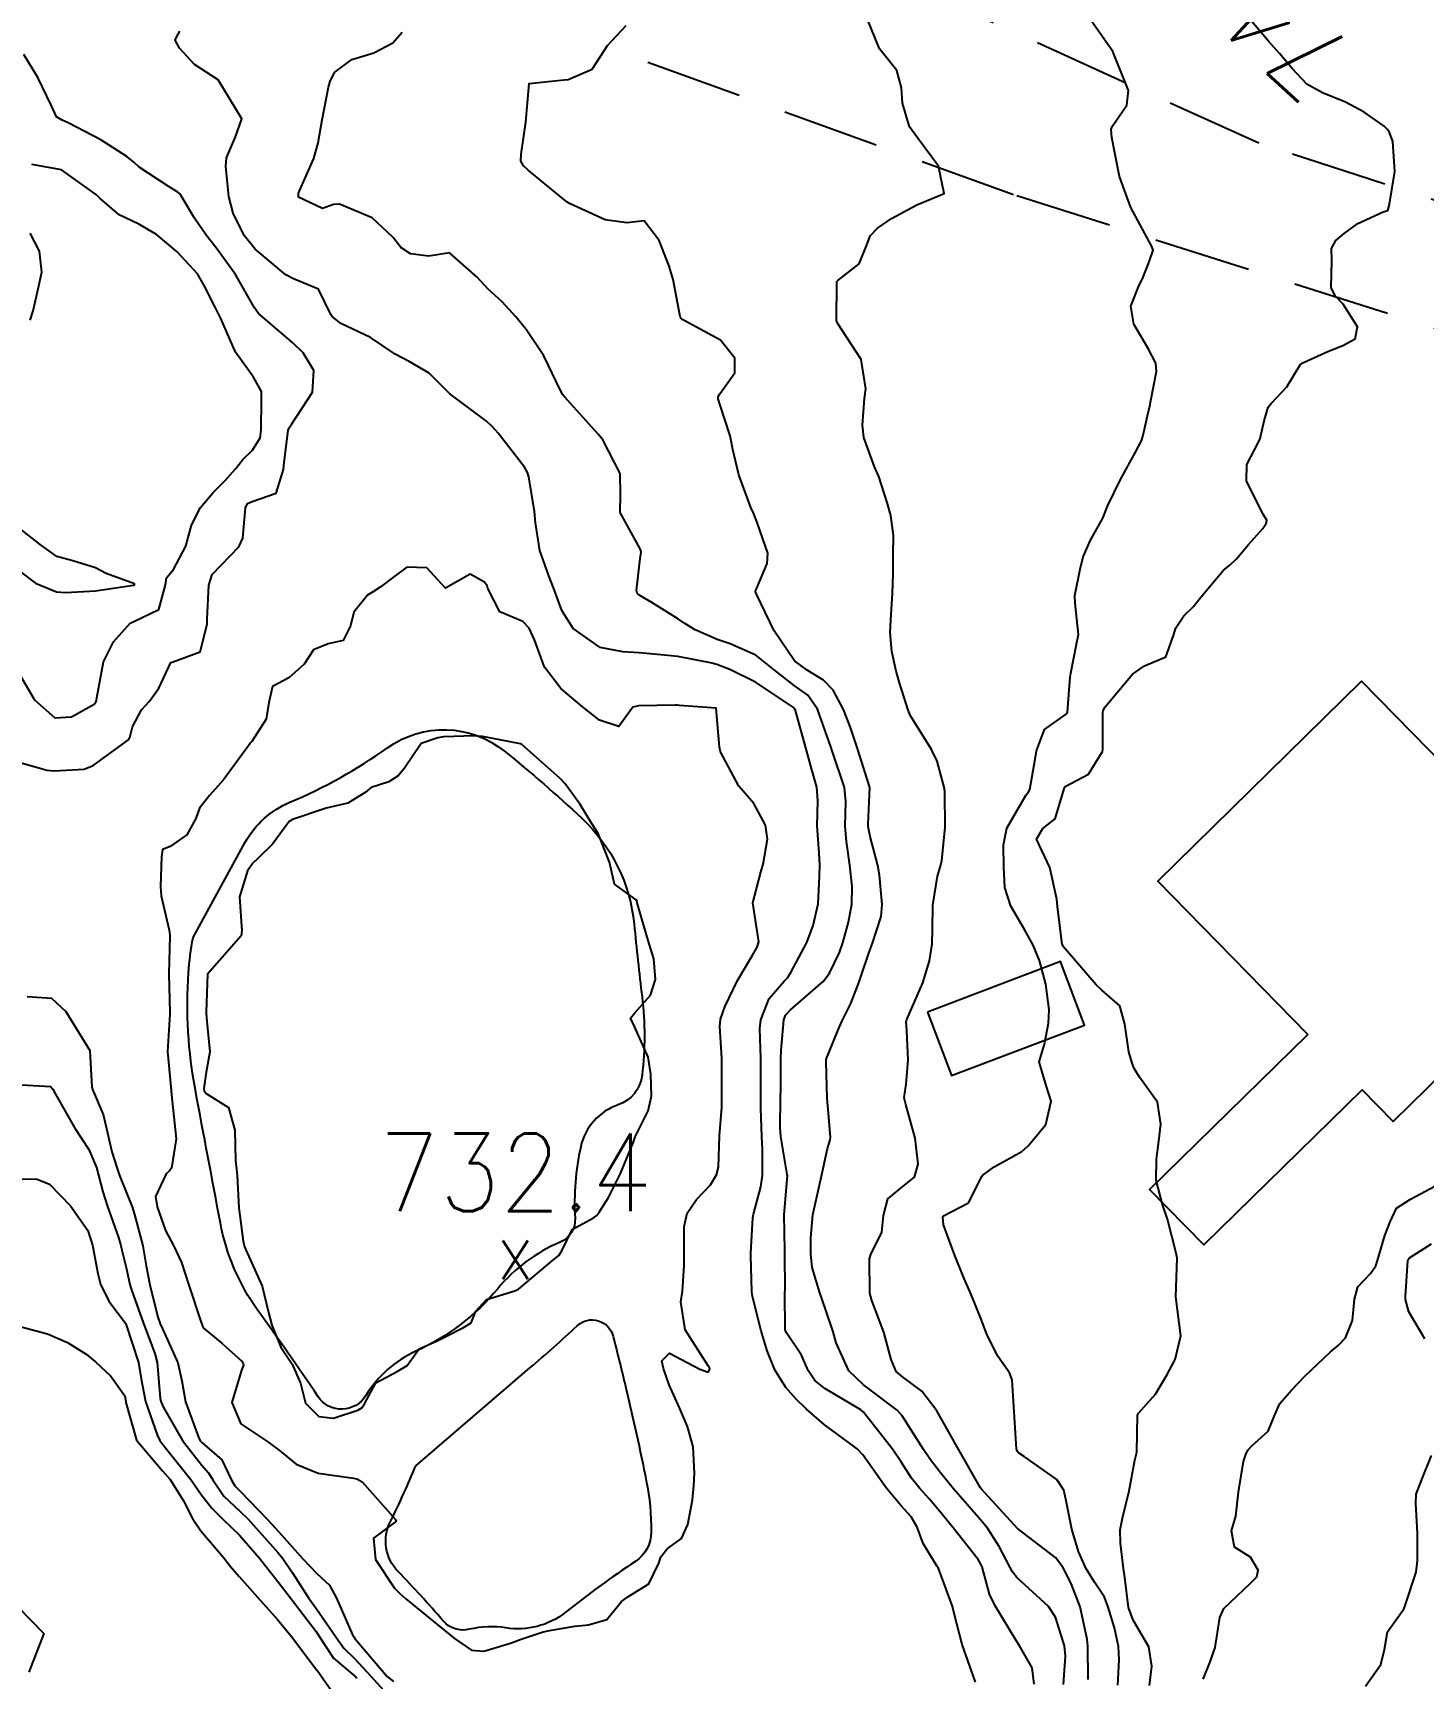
# Model space of a CAD drawing. Header units: metres. Extents: x 298520 to 308411, y 7433745 to 7450750.
# Drawn here: x 304179.2 to 304250.7, y 7439974.6 to 7440059.2 of the extents above; entities that cross this region are included whole.
import ezdxf
from ezdxf.enums import TextEntityAlignment as Align

# ---------------------------------------------------------------- set-up
doc = ezdxf.new("R2010")
doc.units = ezdxf.units.M
doc.header["$LTSCALE"] = 10
doc.linetypes.add('DASHED', pattern=[0.75, 0.5, -0.25])
for name, color, linetype in [('Cotas', 45, 'Continuous'), ('Curvas de Nivel 1m', 11, 'Continuous'), ('Curvas de Nivel 5m', 15, 'Continuous'), ('Edificações', 30, 'Continuous'), ('Hidrografia', 140, 'Continuous'), ('Pontos Cotados', 45, 'Continuous'), ('Vias Secundárias', 230, 'DASHED')]:
    doc.layers.add(name, color=color, linetype=linetype)
doc.styles.add('Style-STANDARD', font='STANDARD.shx')

# ---------------------------------------------------------------- blocks, each defined once
blk = doc.blocks.new('ELVTXT_140')
at = {"layer": 'Pontos Cotados', "linetype": 'Continuous', "style": 'Style-STANDARD'}
for s, height, p in [('732.4', 4, (0, 4)), ('x', 3, (0, 0))]:
    blk.add_text(s, height=height, dxfattribs=at).set_placement(p, align=Align.MIDDLE_CENTER)

msp = doc.modelspace()

# ---------------------------------------------------------------- linework, layer by layer
at = {"layer": 'Curvas de Nivel 1m', "flags": 128}
for points, elevation in [([(304233.472, 7439974.566), (304233.46, 7439976.293), (304233.424, 7439976.637), (304233.065, 7439978.297), (304232.601, 7439979.506), (304232.188, 7439980.306), (304231.818, 7439980.825), (304229.833, 7439982.33), (304227.988, 7439984.358), (304227.933, 7439984.428), (304227.865, 7439984.54), (304226.818, 7439986.371), (304225.907, 7439987.987), (304225.681, 7439988.383), (304224.914, 7439989.386), (304223.93, 7439990.124), (304223.598, 7439990.413), (304223.333, 7439991.022), (304222.956, 7439992.42), (304222.345, 7439994.059), (304222.248, 7439994.427), (304222.224, 7439996.205), (304222.296, 7439996.427), (304222.865, 7439997.577), (304222.953, 7439998.421), (304223.174, 7439999.286), (304224.049, 7440000.001), (304224.548, 7440000.403), (304224.723, 7440001.063), (304224.567, 7440002.403), (304224.099, 7440004.142), (304224.026, 7440004.411), (304224.017, 7440004.498), (304224.111, 7440005.188), (304224.208, 7440006.409), (304224.146, 7440007.933), (304224.115, 7440008.41), (304224.122, 7440008.441), (304224.154, 7440008.509), (304224.968, 7440010.398), (304225.319, 7440011.528), (304225.442, 7440012.391), (304225.46, 7440013.135), (304225.492, 7440014.391), (304225.731, 7440015.881), (304225.878, 7440016.385), (304225.951, 7440016.68), (304226.126, 7440018.382), (304226.107, 7440020.198), (304226.087, 7440020.383), (304225.712, 7440021.794), (304225.412, 7440022.394), (304224.339, 7440024.123), (304224.207, 7440024.411), (304223.766, 7440025.818), (304223.591, 7440026.412), (304223.369, 7440027.425), (304223.295, 7440028.416), (304223.337, 7440029.351), (304223.413, 7440030.415), (304223.437, 7440031.429), (304223.445, 7440032.415), (304223.465, 7440033.398), (304223.33, 7440034.417), (304223.137, 7440035.087), (304222.701, 7440036.427), (304222.644, 7440036.587), (304222.488, 7440036.928), (304221.934, 7440038.436), (304221.873, 7440039.076), (304221.977, 7440040.436), (304222.033, 7440040.94), (304221.796, 7440042.438), (304220.581, 7440044.312), (304220.53, 7440044.451), (304220.54, 7440046.389), (304220.55, 7440046.451), (304220.604, 7440046.512), (304221.688, 7440047.364), (304222.124, 7440048.435), (304222.26, 7440048.802), (304222.634, 7440049.192), (304223.362, 7440049.699), (304224.653, 7440050.4), (304226.065, 7440050.98), (304225.777, 7440052.389), (304224.695, 7440053.845), (304224.291, 7440054.406), (304223.925, 7440055.622), (304223.869, 7440056.413), (304223.624, 7440057.309), (304222.743, 7440058.43), (304221.922, 7440060.439)], 738), ([(304232.202, 7439974.305), (304232.303, 7439975.759), (304232.251, 7439976.305), (304231.785, 7439977.769), (304231.434, 7439978.314), (304229.808, 7439979.804), (304229.58, 7439980.103), (304229.467, 7439980.335), (304228.893, 7439981.414), (304228.289, 7439982.353), (304227.841, 7439982.899), (304226.541, 7439984.373), (304225.871, 7439985.196), (304225.358, 7439985.868), (304225.003, 7439986.393), (304223.909, 7439988.122), (304223.647, 7439988.413), (304221.926, 7439989.722), (304221.169, 7439990.438), (304220.512, 7439991.88), (304220.356, 7439992.446), (304219.97, 7439993.607), (304219.677, 7439994.455), (304219.285, 7439995.749), (304219.202, 7439996.462), (304219.2, 7439997.277), (304219.317, 7439998.461), (304219.666, 7440000.073), (304219.753, 7440000.454), (304220.067, 7440001.874), (304220.208, 7440002.312), (304220.227, 7440002.448), (304220.094, 7440003.884), (304220.052, 7440004.451), (304219.992, 7440006.322), (304219.999, 7440006.452), (304220.024, 7440006.552), (304220.128, 7440006.784), (304220.61, 7440007.981), (304220.816, 7440008.443), (304221.268, 7440009.333), (304221.697, 7440010.435), (304221.812, 7440010.798), (304222.188, 7440011.921), (304222.328, 7440012.293), (304222.381, 7440012.428), (304222.834, 7440013.804), (304222.879, 7440014.423), (304222.74, 7440015.923), (304222.662, 7440016.426), (304222.265, 7440017.924), (304222.164, 7440018.431), (304222.159, 7440018.547), (304222.244, 7440020.43), (304222.234, 7440020.49), (304221.609, 7440022.437), (304221.251, 7440023.519), (304220.889, 7440024.445), (304220.353, 7440025.442), (304219.857, 7440025.957), (304219.021, 7440026.47), (304218.37, 7440026.944), (304217.32, 7440028.491), (304216.412, 7440030.387), (304216.37, 7440030.5), (304216.37, 7440030.543), (304216.414, 7440030.653), (304216.965, 7440031.958), (304216.992, 7440032.494), (304216.456, 7440034.059), (304216.269, 7440034.502), (304216.127, 7440034.842), (304215.508, 7440036.51), (304215.189, 7440037.826), (304215.059, 7440038.515), (304214.529, 7440040.145), (304214.434, 7440040.424), (304214.436, 7440040.521), (304214.535, 7440040.687), (304215.293, 7440041.764), (304215.301, 7440042.513), (304214.567, 7440043.437), (304212.685, 7440044.445), (304212.582, 7440044.499), (304212.534, 7440044.55), (304212.483, 7440044.652), (304212.129, 7440046.555), (304211.925, 7440047.241), (304211.401, 7440048.562), (304210.638, 7440049.569), (304209.742, 7440049.478), (304208.638, 7440049.636), (304206.795, 7440050.474), (304206.652, 7440050.558), (304206.568, 7440050.621), (304204.668, 7440052.177), (304204.429, 7440052.402), (304204.3, 7440052.646), (304204.315, 7440053.009), (304204.551, 7440054.642), (304204.723, 7440056.64), (304206.526, 7440056.821), (304206.725, 7440056.848), (304207.959, 7440057.38), (304208.743, 7440058.6), (304209.715, 7440059.623)], 737), ([(304235, 7439974.271), (304235.063, 7439975.578), (304235.035, 7439976.271), (304234.826, 7439977.225), (304234.5, 7439978.279), (304234.31, 7439978.794), (304233.806, 7439979.571), (304233.346, 7439980.295), (304232.969, 7439981.151), (304232.636, 7439982.302), (304232.32, 7439983.842), (304232.224, 7439984.306), (304231.868, 7439984.858), (304230.176, 7439986.031), (304229.882, 7439986.228), (304229.841, 7439986.289), (304229.816, 7439986.331), (304229.785, 7439986.431), (304229.67, 7439988.334), (304229.565, 7439989.971), (304229.429, 7439990.338), (304228.808, 7439991.213), (304228.244, 7439992.356), (304227.964, 7439993.102), (304227.448, 7439994.365), (304227.051, 7439995.311), (304226.623, 7439996.374), (304226.026, 7439997.952), (304225.999, 7439998.381), (304226.033, 7439998.413), (304227.323, 7439999.084), (304227.968, 7440000.361), (304227.992, 7440000.422), (304228.054, 7440000.494), (304228.64, 7440000.933), (304230.067, 7440001.72), (304230.383, 7440002.013), (304230.649, 7440002.324), (304231.288, 7440003.115), (304231.575, 7440004.315), (304231.319, 7440005.11), (304230.954, 7440006.322), (304231.222, 7440007.234), (304231.441, 7440008.317), (304231.468, 7440009.009), (304231.289, 7440010.319), (304230.964, 7440011.544), (304230.653, 7440012.325), (304230.205, 7440013.14), (304229.488, 7440014.341), (304229.183, 7440015.297), (304229.138, 7440016.347), (304229.121, 7440017.486), (304229.283, 7440018.345), (304230.29, 7440020.063), (304230.412, 7440020.209), (304230.465, 7440020.328), (304230.739, 7440021.896), (304230.812, 7440022.325), (304231.234, 7440023.416), (304232.341, 7440024.206), (304232.4, 7440024.251), (304232.416, 7440024.309), (304232.553, 7440026.116), (304232.575, 7440026.308), (304232.881, 7440027.802), (304232.98, 7440028.304), (304232.805, 7440029.908), (304232.792, 7440030.306), (304233.061, 7440031.669), (304233.217, 7440032.302), (304233.594, 7440033.151), (304234.232, 7440034.292), (304234.299, 7440034.457), (304234.469, 7440034.899), (304235.142, 7440036.28), (304235.911, 7440037.682), (304236.211, 7440038.264), (304236.287, 7440038.482), (304236.522, 7440039.544), (304236.657, 7440040.133), (304236.683, 7440040.259), (304236.984, 7440041.821), (304236.962, 7440042.256), (304236.564, 7440043.012), (304235.817, 7440044.268), (304235.671, 7440045.19), (304236.105, 7440046.265), (304236.269, 7440046.601), (304236.615, 7440047.463), (304236.816, 7440048.063), (304236.753, 7440048.259), (304236.626, 7440048.483), (304235.666, 7440050.27), (304235.091, 7440051.854), (304234.997, 7440052.277), (304234.697, 7440053.856), (304234.661, 7440054.281), (304234.704, 7440054.432), (304235.458, 7440055.53), (304235.542, 7440056.272), (304234.743, 7440058.28), (304233.32, 7440060.302)], 739), ([(304230.698, 7439974.326), (304230.596, 7439975.172), (304229.929, 7439976.338), (304229.766, 7439976.575), (304228.687, 7439978.347), (304228.404, 7439978.956), (304228.021, 7439980.357), (304227.961, 7439980.505), (304227.817, 7439980.731), (304226.535, 7439982.373), (304225.845, 7439983.208), (304225.312, 7439983.843), (304224.823, 7439984.396), (304224.394, 7439984.928), (304223.876, 7439985.721), (304223.406, 7439986.415), (304221.911, 7439988.322), (304221.787, 7439988.431), (304219.924, 7439989.538), (304219.41, 7439989.94), (304219.071, 7439990.463), (304218.721, 7439991.249), (304217.952, 7439992.392), (304217.904, 7439992.48), (304217.894, 7439992.541), (304217.877, 7439994.481), (304217.88, 7439994.585), (304217.868, 7439996.481), (304217.865, 7439996.621), (304217.837, 7439998.482), (304217.85, 7439998.667), (304218.001, 7440000.481), (304217.998, 7440000.537), (304217.668, 7440002.484), (304217.635, 7440002.929), (304217.652, 7440004.485), (304217.657, 7440004.935), (304217.673, 7440006.484), (304217.685, 7440006.929), (304217.818, 7440008.483), (304217.907, 7440008.731), (304218.158, 7440008.996), (304219.836, 7440010.455), (304220.177, 7440010.887), (304220.682, 7440011.951), (304220.855, 7440012.443), (304221.144, 7440013.506), (304221.32, 7440014.439), (304221.328, 7440015.343), (304221.209, 7440016.44), (304221.044, 7440017.659), (304220.979, 7440018.443), (304221.008, 7440019.72), (304220.934, 7440020.444), (304220.312, 7440022.322), (304220.273, 7440022.411), (304220.263, 7440022.451), (304220.238, 7440022.527), (304219.554, 7440024.462), (304219.057, 7440025.177), (304218.355, 7440025.687), (304217.316, 7440026.49), (304216.374, 7440027.241), (304215.066, 7440027.83), (304214.386, 7440028.047), (304213.252, 7440028.537), (304212.727, 7440028.876), (304212.398, 7440029.098), (304211.023, 7440029.947), (304210.41, 7440030.306), (304210.268, 7440030.429), (304210.235, 7440030.573), (304210.429, 7440032.219), (304210.473, 7440032.53), (304210.477, 7440032.57), (304210.435, 7440032.71), (304209.396, 7440034.586), (304209.413, 7440035.527), (304209.404, 7440036.586), (304208.509, 7440038.315), (304208.267, 7440038.602), (304206.532, 7440040.519), (304206.451, 7440040.621), (304206.343, 7440040.814), (304205.472, 7440042.631), (304204.573, 7440043.988), (304204.041, 7440044.648), (304203.339, 7440045.407), (304202.597, 7440046.081), (304202.042, 7440046.676), (304200.615, 7440047.925), (304199.556, 7440047.758), (304198.615, 7440047.872), (304198.114, 7440048.214), (304197.72, 7440048.724), (304196.638, 7440049.734), (304194.966, 7440050.439), (304194.648, 7440050.409), (304194.094, 7440050.215), (304192.856, 7440050.787), (304192.862, 7440050.994), (304193.638, 7440052.776), (304193.871, 7440053.586), (304194.073, 7440054.769), (304194.402, 7440056.447), (304194.491, 7440056.763), (304194.727, 7440057.217), (304195.604, 7440057.881), (304196.738, 7440058.213), (304197.712, 7440058.725), (304198.185, 7440059.285)], 736), ([(304178.301, 7440021.784), (304179.906, 7440021.325), (304180.297, 7440021.298), (304181.838, 7440021.374), (304182.299, 7440021.563), (304184.104, 7440022.883), (304184.184, 7440023.013), (304184.323, 7440023.552), (304184.781, 7440024.431), (304185.186, 7440024.872), (304185.676, 7440025.54), (304186.293, 7440026.861), (304186.344, 7440026.879), (304186.363, 7440026.883), (304187.801, 7440027.416), (304188.16, 7440028.842), (304188.153, 7440029.085), (304188.246, 7440030.842), (304188.418, 7440031.393), (304189.788, 7440032.816), (304189.996, 7440033.258), (304190.13, 7440034.813), (304190.241, 7440035.037), (304190.466, 7440035.138), (304191.701, 7440035.567), (304192.077, 7440036.794), (304192.116, 7440037.166), (304192.328, 7440038.792), (304192.368, 7440038.938), (304192.516, 7440039.144), (304193.581, 7440040.774), (304193.642, 7440041.872), (304193.09, 7440042.782), (304192.561, 7440043.31), (304190.798, 7440044.808), (304190.586, 7440045.095), (304189.613, 7440046.82), (304188.623, 7440048.191), (304188.102, 7440048.838), (304187.508, 7440049.714), (304186.827, 7440050.857), (304186.756, 7440050.961), (304186.655, 7440051.052), (304186.156, 7440051.367), (304184.668, 7440052.344), (304184.38, 7440052.594), (304184.029, 7440052.89), (304182.685, 7440053.741), (304181.01, 7440054.615), (304180.7, 7440054.754), (304180.409, 7440054.933), (304180.127, 7440055.518), (304179.452, 7440056.943), (304178.735, 7440058.138)], 734), ([(304178.359, 7440026.522), (304179.285, 7440024.941), (304180.329, 7440024.019), (304181.182, 7440024.07), (304182.34, 7440024.728), (304182.433, 7440024.818), (304182.464, 7440024.908), (304182.478, 7440025.042), (304182.828, 7440026.903), (304183.344, 7440027.93), (304184.194, 7440028.883), (304184.394, 7440028.981), (304185.673, 7440029.595), (304186.011, 7440030.864), (304186.058, 7440031.222), (304186.421, 7440031.647), (304187.067, 7440032.85), (304187.36, 7440033.935), (304187.821, 7440034.84), (304188.471, 7440035.603), (304189.077, 7440036.224), (304189.624, 7440036.819), (304189.998, 7440037.307), (304190.498, 7440037.783), (304190.89, 7440038.423), (304190.941, 7440038.806), (304190.958, 7440040.376), (304190.961, 7440040.806), (304190.54, 7440041.545), (304189.613, 7440042.819), (304188.854, 7440044.552), (304188.726, 7440044.829), (304188.586, 7440045.098), (304188.009, 7440046.25), (304187.658, 7440046.844), (304186.62, 7440047.982), (304185.56, 7440048.871), (304184.638, 7440049.406), (304183.627, 7440049.879), (304182.651, 7440050.719), (304182.472, 7440050.912), (304180.666, 7440052.201), (304179.143, 7440052.47)], 733), ([(304179.056, 7440044.465), (304179.201, 7440044.944), (304179.46, 7440046.076), (304179.657, 7440046.939), (304179.537, 7440048.023), (304179.052, 7440048.946)], 732), ([(304178.42, 7440031.631), (304179.331, 7440030.941), (304180.409, 7440030.502), (304180.875, 7440030.458), (304182.409, 7440030.557), (304184.368, 7440030.837), (304184.413, 7440030.856), (304184.413, 7440030.905), (304182.958, 7440031.442), (304182.421, 7440031.74), (304181.257, 7440032.09), (304180.427, 7440032.313), (304179.577, 7440032.939), (304178.446, 7440033.813)], 732), ([(304178.319, 7440005.171), (304180.104, 7440005.068), (304180.228, 7440004.929), (304180.36, 7440004.668), (304181.359, 7440002.917), (304182.067, 7440001.83), (304182.462, 7440000.904), (304182.79, 7439999.648), (304183.027, 7439998.895), (304183.591, 7439997.304), (304183.71, 7439996.884), (304183.767, 7439996.65), (304183.992, 7439995.749), (304184.182, 7439994.878), (304184.258, 7439994.6), (304184.877, 7439992.871), (304185.471, 7439991.334), (304185.593, 7439990.863), (304185.749, 7439989.027), (304185.78, 7439988.861), (304185.908, 7439988.552), (304186.886, 7439986.85), (304187.871, 7439985.609), (304188.233, 7439985.201), (304188.45, 7439984.831), (304189.019, 7439983.987), (304189.847, 7439983.215), (304190.264, 7439982.806), (304191.817, 7439981.08), (304192.049, 7439980.788), (304192.541, 7439980.047), (304193.378, 7439978.774), (304193.784, 7439978.201), (304194.773, 7439976.755), (304195.193, 7439976.184), (304195.752, 7439975.622), (304196.579, 7439974.732), (304197.73, 7439973.464)], 736), ([(304178.046, 7440000.31), (304179.409, 7440000.302), (304180.044, 7440000.037), (304181.132, 7439998.919), (304182.014, 7439997.663), (304182.26, 7439996.906), (304182.533, 7439995.447), (304182.674, 7439994.9), (304183.099, 7439994.018), (304183.963, 7439992.898), (304183.972, 7439992.88), (304183.978, 7439992.864), (304184.619, 7439990.873), (304184.766, 7439990.03), (304184.986, 7439988.869), (304185.595, 7439987.155), (304185.727, 7439986.862), (304185.881, 7439986.65), (304187.326, 7439984.845), (304187.855, 7439984.08), (304188.39, 7439983.374), (304188.948, 7439982.823), (304189.83, 7439981.966), (304190.858, 7439980.8), (304191.801, 7439979.612), (304192.422, 7439978.784), (304193.767, 7439977.03), (304193.928, 7439976.768), (304194.651, 7439975.656), (304195.743, 7439974.763), (304195.768, 7439974.74), (304195.848, 7439974.633)], 737), ([(304239.385, 7439974.585), (304239.755, 7439975.476), (304240.007, 7439976.216), (304240.241, 7439977.758), (304240.455, 7439978.21), (304241.806, 7439979.511), (304242.147, 7439979.849), (304242.212, 7439980.186), (304241.82, 7439980.854), (304240.999, 7439981.377), (304240.852, 7439982.205), (304241.075, 7439982.971), (304241.207, 7439984.2), (304241.458, 7439985.775), (304241.608, 7439986.194), (304241.695, 7439986.384), (304241.889, 7439986.577), (304242.739, 7439987.343), (304243.077, 7439988.178), (304243.339, 7439988.755), (304243.926, 7439989.441), (304244.62, 7439990.16), (304245.946, 7439991.416), (304246.337, 7439991.748), (304246.704, 7439992.132), (304247.065, 7439993.031), (304247.165, 7439994.128), (304247.349, 7439994.766), (304247.996, 7439995.448), (304248.276, 7439995.842), (304248.357, 7439996.116), (304248.732, 7439997.403), (304249.001, 7439998.11), (304249.337, 7439998.81), (304250.045, 7439999.263), (304251.565, 7440000.077)], 741), ([(304250.792, 7439992.087), (304249.974, 7439993.482), (304249.8, 7439994.102), (304249.804, 7439994.283), (304249.914, 7439996.101), (304249.935, 7439996.169), (304250.005, 7439996.246), (304251.136, 7439996.963)], 742), ([(304178.077, 7439992.842), (304179.954, 7439992.335), (304180.977, 7439991.89), (304181.939, 7439991.291), (304182.41, 7439990.903), (304183.195, 7439990.16), (304183.916, 7439989.154), (304183.969, 7439988.879), (304183.98, 7439988.811), (304184.532, 7439986.874), (304185.867, 7439985.302), (304186.259, 7439984.856), (304186.946, 7439983.755), (304187.401, 7439982.844), (304187.833, 7439982.207), (304189.018, 7439980.822), (304189.367, 7439980.375), (304189.803, 7439979.861), (304190.747, 7439978.8), (304191.776, 7439977.652), (304192.493, 7439976.783), (304193.746, 7439975.114), (304193.898, 7439974.921), (304194.008, 7439974.766), (304194.725, 7439973.747)], 738), ([(304247.744, 7439974.224), (304248.523, 7439975.344), (304248.713, 7439976.11), (304248.865, 7439977.021), (304249.637, 7439978.102), (304249.705, 7439978.19), (304249.796, 7439978.43), (304250.345, 7439980.092), (304250.417, 7439980.689), (304250.412, 7439982.091), (304250.327, 7439983.622), (304250.351, 7439984.093), (304250.64, 7439984.858), (304251.138, 7439986.081)], 742), ([(304177.793, 7439978.96), (304179.763, 7439976.93), (304178.988, 7439974.941)], 739)]:
    msp.add_lwpolyline(points, dxfattribs=dict(at, elevation=elevation))
for points, elevation in [([(304212.344, 7440024.665), (304212.222, 7440024.673), (304210.344, 7440024.634), (304210.052, 7440024.574), (304209.34, 7440023.572), (304208.332, 7440023.899), (304207.447, 7440024.609), (304206.352, 7440025.536), (304205.512, 7440026.629), (304204.991, 7440028.027), (304204.72, 7440028.637), (304204.396, 7440028.973), (304203.21, 7440029.467), (304202.599, 7440030.667), (304202.552, 7440030.806), (304202.416, 7440030.995), (304201.691, 7440031.407), (304200.413, 7440030.69), (304199.452, 7440031.734), (304198.423, 7440031.768), (304197.82, 7440031.325), (304197.056, 7440030.734), (304196.666, 7440030.482), (304196.409, 7440030.325), (304195.698, 7440029.449), (304195.531, 7440028.749), (304195.146, 7440027.988), (304194.379, 7440027.821), (304193.628, 7440027.518), (304193.151, 7440026.778), (304192.356, 7440026.081), (304191.524, 7440025.625), (304191.338, 7440024.8), (304191.188, 7440023.944), (304190.45, 7440022.809), (304190.388, 7440022.733), (304190.311, 7440022.63), (304188.998, 7440020.829), (304188.285, 7440020.034), (304187.757, 7440019.367), (304187.579, 7440018.847), (304187.106, 7440018.006), (304186.251, 7440017.398), (304185.862, 7440017.251), (304185.817, 7440016.864), (304185.751, 7440015.342), (304185.791, 7440014.864), (304186.196, 7440013.098), (304186.238, 7440012.86), (304186.237, 7440012.815), (304186.193, 7440010.86), (304186.193, 7440010.84), (304186.23, 7440008.859), (304186.23, 7440008.781), (304186.123, 7440006.86), (304186.3, 7440004.858), (304186.323, 7440004.635), (304186.504, 7440002.856), (304186.556, 7440002.375), (304186.326, 7440000.857), (304186.198, 7440000.712), (304186.05, 7440000.576), (304185.507, 7439999.397), (304185.58, 7439998.865), (304186.015, 7439997.657), (304186.451, 7439996.856), (304186.833, 7439996.013), (304187.213, 7439994.848), (304187.836, 7439992.97), (304187.878, 7439992.841), (304187.96, 7439992.65), (304188.929, 7439991.845), (304189.935, 7439990.937), (304190.009, 7439990.809), (304190.019, 7439990.723), (304189.929, 7439990.468), (304189.426, 7439988.817), (304189.896, 7439987.709), (304191.278, 7439986.796), (304191.878, 7439986.337), (304192.728, 7439985.633), (304193.867, 7439985.175), (304195.68, 7439984.927), (304195.864, 7439984.891), (304196.131, 7439984.737), (304197.844, 7439982.794), (304197.873, 7439982.749), (304197.875, 7439982.72), (304197.869, 7439982.693), (304197.842, 7439982.677), (304196.72, 7439981.84), (304196.812, 7439980.73), (304197.798, 7439979.265), (304198.069, 7439978.989), (304198.374, 7439978.711), (304199.776, 7439977.561), (304200.888, 7439976.679), (304201.757, 7439976.076), (304202.393, 7439976.027), (304203.761, 7439976.441), (304204.316, 7439976.642), (304205.393, 7439977.002), (304205.77, 7439977.092), (304207.073, 7439977.308), (304207.774, 7439977.371), (304208.714, 7439977.651), (304209.475, 7439978.575), (304209.795, 7439978.817), (304210.874, 7439979.487), (304211.382, 7439980.554), (304211.488, 7439980.883), (304211.824, 7439981.283), (304212.56, 7439981.814), (304212.888, 7439982.54), (304213.122, 7439983.804), (304213.199, 7439984.537), (304213.224, 7439985.182), (304213.153, 7439986.537), (304212.864, 7439987.575), (304212.446, 7439988.545), (304211.925, 7439989.718), (304211.622, 7439990.553), (304211.54, 7439990.951), (304211.941, 7439991.35), (304213.492, 7439990.534), (304213.931, 7439990.363), (304214.01, 7439990.529), (304214.002, 7439990.597), (304213.935, 7439990.701), (304212.75, 7439992.542), (304212.525, 7439993.994), (304212.616, 7439994.544), (304212.695, 7439995.844), (304212.685, 7439996.543), (304212.698, 7439997.868), (304212.846, 7439998.542), (304213.334, 7439999.243), (304214.048, 7440000.013), (304214.359, 7440000.525), (304214.451, 7440000.918), (304214.509, 7440002.523), (304214.625, 7440003.992), (304214.635, 7440004.522), (304214.632, 7440005.046), (304214.634, 7440006.522), (304214.524, 7440008.148), (304214.565, 7440008.524), (304214.791, 7440009.152), (304215.429, 7440010.511), (304216.186, 7440011.779), (304216.456, 7440012.232), (304216.528, 7440012.497), (304216.223, 7440014.5), (304216.645, 7440016.09), (304216.751, 7440016.495), (304216.979, 7440017.776), (304216.882, 7440018.494), (304216.284, 7440019.62), (304215.501, 7440020.508), (304214.565, 7440022.263), (304214.514, 7440022.518), (304214.343, 7440024.52), (304212.447, 7440024.652)], 734), ([(304210.269, 7440014.57), (304210.224, 7440014.653), (304209.115, 7440015.47), (304208.86, 7440016.591), (304208.265, 7440018.078), (304207.931, 7440018.603), (304207.337, 7440019.555), (304206.575, 7440020.617), (304206.296, 7440020.914), (304204.35, 7440022.64), (304204.313, 7440022.669), (304204.272, 7440022.683), (304202.319, 7440023.051), (304201.899, 7440023.094), (304200.318, 7440023.047), (304200.015, 7440022.997), (304199.173, 7440022.707), (304198.3, 7440021.432), (304197.981, 7440021.038), (304197.5, 7440020.728), (304196.596, 7440020.43), (304196.287, 7440020.172), (304195.393, 7440019.637), (304194.279, 7440019.376), (304192.551, 7440018.786), (304192.369, 7440018.691), (304192.269, 7440018.555), (304191.523, 7440017.528), (304190.779, 7440016.805), (304190.504, 7440016.544), (304190.236, 7440016.157), (304189.814, 7440014.816), (304189.946, 7440013.064), (304189.907, 7440012.814), (304188.173, 7440010.84), (304188.114, 7440008.879), (304188.115, 7440008.84), (304188.146, 7440008.404), (304188.297, 7440006.837), (304188.112, 7440005.795), (304187.984, 7440004.961), (304188, 7440004.841), (304188.102, 7440004.707), (304189.259, 7440003.987), (304189.578, 7440002.818), (304189.623, 7440001.253), (304189.675, 7440000.816), (304189.704, 7440000.469), (304189.782, 7439998.814), (304190.008, 7439997.116), (304190.075, 7439996.809), (304190.154, 7439996.656), (304190.98, 7439994.8), (304191.319, 7439993.447), (304191.48, 7439992.795), (304191.946, 7439991.651), (304192.533, 7439990.781), (304192.955, 7439989.806), (304193.211, 7439988.771), (304193.903, 7439988.084), (304194.651, 7439988.003), (304195.908, 7439988.422), (304196.107, 7439988.541), (304196.252, 7439988.737), (304196.83, 7439989.825), (304197.93, 7439990.409), (304198.446, 7439990.712), (304199.071, 7439991.578), (304199.952, 7439991.973), (304200.432, 7439992.209), (304201.345, 7439992.676), (304201.734, 7439992.904), (304201.971, 7439993.503), (304202.534, 7439994.107), (304203.982, 7439994.557), (304204.169, 7439994.647), (304205.999, 7439996.184), (304206.242, 7439996.376), (304206.398, 7439996.616), (304206.927, 7439997.703), (304208.028, 7439998.304), (304208.199, 7439998.429), (304208.324, 7439998.596), (304208.801, 7439999.349), (304209.414, 7440000.58), (304210.069, 7440002.159), (304210.175, 7440002.466), (304210.217, 7440002.569), (304210.839, 7440003.815), (304211.013, 7440004.561), (304210.978, 7440005.697), (304210.845, 7440006.563), (304210.147, 7440008.143), (304209.931, 7440008.573), (304210.156, 7440008.85), (304210.967, 7440009.76), (304211.224, 7440010.559), (304211.126, 7440011.618), (304210.836, 7440012.564), (304210.283, 7440014.508)], 733)]:
    msp.add_lwpolyline(points, close=True, dxfattribs=dict(at, elevation=elevation))
at = {"layer": 'Curvas de Nivel 5m', "flags": 128}
for points, elevation in [([(304236.623, 7439974.251), (304236.754, 7439975.249), (304236.595, 7439976.252), (304235.783, 7439977.621), (304235.555, 7439978.264), (304235.362, 7439979.82), (304235.297, 7439980.268), (304235.138, 7439981.582), (304235.127, 7439982.271), (304235.241, 7439982.87), (304235.589, 7439984.264), (304235.879, 7439985.851), (304235.957, 7439986.185), (304235.974, 7439986.259), (304236.016, 7439988.154), (304236.066, 7439988.258), (304236.936, 7439989.236), (304237.537, 7439990.244), (304237.668, 7439990.511), (304237.941, 7439991.031), (304238.246, 7439992.236), (304237.983, 7439994.24), (304238.043, 7439996.239), (304238.007, 7439996.483), (304237.548, 7439998.245), (304237.299, 7439998.988), (304236.977, 7440000.251), (304236.987, 7440001.328), (304237.105, 7440002.25), (304237.215, 7440003.119), (304237.035, 7440004.251), (304236.116, 7440005.545), (304235.841, 7440005.985), (304235.741, 7440006.266), (304235.564, 7440006.836), (304235.359, 7440008.272), (304235.1, 7440009.213), (304234.17, 7440010.021), (304233.892, 7440010.293), (304232.192, 7440012.26), (304232.163, 7440012.31), (304232.144, 7440012.36), (304231.898, 7440014.313), (304231.854, 7440014.686), (304231.499, 7440016.317), (304230.816, 7440017.773), (304231.149, 7440018.321), (304231.77, 7440018.823), (304232.227, 7440020.311), (304232.235, 7440020.369), (304232.295, 7440020.487), (304233.482, 7440021.117), (304234.212, 7440022.291), (304234.221, 7440022.384), (304234.221, 7440024.291), (304234.238, 7440024.397), (304234.346, 7440024.581), (304235.75, 7440026.269), (304236.367, 7440026.7), (304237.464, 7440027.157), (304237.864, 7440028.245), (304237.979, 7440028.654), (304238.398, 7440029.266), (304238.892, 7440029.746), (304239.267, 7440030.227), (304240.427, 7440031.613), (304240.767, 7440031.869), (304241.098, 7440032.203), (304241.715, 7440032.926), (304242.456, 7440033.76), (304242.632, 7440034.016), (304242.66, 7440034.188), (304242.466, 7440034.512), (304241.612, 7440036.199), (304241.639, 7440037.051), (304242.241, 7440038.193), (304242.316, 7440038.382), (304242.519, 7440039.29), (304242.73, 7440039.988), (304242.882, 7440040.187), (304243.688, 7440041.032), (304244.381, 7440042.172), (304244.474, 7440042.251), (304244.555, 7440042.291), (304245.84, 7440042.875), (304246.568, 7440043.163), (304247.202, 7440043.505), (304247.32, 7440044.133), (304246.594, 7440045.286), (304246.175, 7440045.722), (304245.979, 7440046.149), (304246.006, 7440047.539), (304245.994, 7440048.149), (304246.205, 7440048.571), (304246.635, 7440048.919), (304247.342, 7440049.433), (304248.652, 7440050.045), (304248.71, 7440050.062), (304248.889, 7440050.116), (304248.97, 7440050.429), (304249.242, 7440052.111), (304249.147, 7440053.663), (304248.965, 7440054.116), (304248.865, 7440054.278), (304248.706, 7440054.45), (304247.678, 7440055.166), (304246.718, 7440055.678), (304245.53, 7440056.152), (304244.727, 7440056.598), (304243.969, 7440057.405), (304243.321, 7440058.181), (304242.752, 7440058.821), (304241.574, 7440060.202)], 740), ([(304227.671, 7439974.433), (304226.995, 7439976.368), (304226.723, 7439977.426), (304226.471, 7439978.373), (304225.811, 7439980.189), (304225.755, 7439980.323), (304225.714, 7439980.381), (304224.99, 7439981.558), (304224.676, 7439982.397), (304224.374, 7439982.928), (304223.854, 7439983.502), (304223.086, 7439984.418), (304221.88, 7439986.12), (304221.584, 7439986.433), (304219.901, 7439987.686), (304218.992, 7439988.464), (304218.438, 7439988.992), (304217.924, 7439989.578), (304217.352, 7439990.486), (304216.966, 7439991.467), (304216.647, 7439992.493), (304216.209, 7439994.268), (304216.182, 7439994.498), (304216.126, 7439996.374), (304216.127, 7439996.499), (304216.222, 7439998.306), (304216.257, 7439998.498), (304216.638, 7439999.903), (304216.72, 7440000.493), (304216.722, 7440001.838), (304216.684, 7440002.494), (304216.638, 7440003.951), (304216.637, 7440004.495), (304216.638, 7440005.974), (304216.631, 7440006.495), (304216.591, 7440008.051), (304216.634, 7440008.495), (304217.07, 7440009.584), (304217.84, 7440010.483), (304218.002, 7440010.654), (304218.177, 7440010.918), (304219.003, 7440012.468), (304219.323, 7440013.346), (304219.582, 7440014.46), (304219.659, 7440015.88), (304219.671, 7440016.459), (304219.645, 7440017.066), (304219.529, 7440018.461), (304219.576, 7440019.751), (304219.521, 7440020.462), (304219.243, 7440021.407), (304218.944, 7440022.471), (304218.416, 7440024.405), (304218.388, 7440024.479), (304218.37, 7440024.507), (304218.343, 7440024.527), (304218.152, 7440024.675), (304216.356, 7440025.853), (304215.045, 7440026.513), (304214.366, 7440026.758), (304214.048, 7440026.845), (304212.372, 7440027.171), (304211.681, 7440027.25), (304210.375, 7440027.358), (304209.547, 7440027.411), (304208.378, 7440027.637), (304206.984, 7440028.614), (304206.402, 7440029.537), (304206.001, 7440030.624), (304205.724, 7440031.323), (304205.276, 7440032.632), (304205.043, 7440034.045), (304204.992, 7440034.635), (304204.701, 7440036.418), (304204.64, 7440036.638), (304204.487, 7440036.908), (304203.131, 7440038.661), (304202.839, 7440038.988), (304202.519, 7440039.268), (304200.636, 7440040.689), (304200.534, 7440040.783), (304199.58, 7440041.741), (304198.549, 7440042.35), (304197.826, 7440042.727), (304196.565, 7440043.573), (304195.033, 7440044.298), (304194.581, 7440044.665), (304194.524, 7440044.761), (304193.88, 7440046.055), (304192.601, 7440046.597), (304192.204, 7440046.794), (304190.622, 7440048.114), (304190.061, 7440048.816), (304189.499, 7440049.967), (304189.267, 7440050.824), (304189.115, 7440052.379), (304189.146, 7440052.825), (304189.621, 7440053.889), (304189.939, 7440054.818), (304188.723, 7440056.83), (304187.502, 7440057.62), (304186.739, 7440058.456), (304186.51, 7440058.862), (304186.589, 7440059.017), (304186.75, 7440059.334)], 735), ([(304178.905, 7440009.693), (304180.16, 7440009.607), (304180.885, 7440008.923), (304182.123, 7440006.91), (304182.227, 7440005.031), (304182.258, 7440004.908), (304182.811, 7440003.62), (304182.977, 7440002.897), (304183.251, 7440001.706), (304183.518, 7440000.888), (304183.652, 7440000.489), (304184.039, 7439999.51), (304184.295, 7439998.877), (304184.429, 7439998.474), (304184.845, 7439996.872), (304185.028, 7439995.835), (304185.201, 7439994.868), (304185.626, 7439993.204), (304185.738, 7439992.862), (304185.956, 7439992.381), (304186.653, 7439990.853), (304186.855, 7439989.92), (304187.04, 7439988.849), (304187.706, 7439987.022), (304187.803, 7439986.841), (304187.882, 7439986.759), (304188.918, 7439985.869), (304189.417, 7439984.817), (304189.578, 7439984.532), (304189.857, 7439984.247), (304191.255, 7439982.796), (304191.834, 7439982.184), (304193.084, 7439980.777), (304193.805, 7439980.022), (304194.455, 7439979.415), (304194.807, 7439978.755), (304195.636, 7439976.87), (304195.715, 7439976.741), (304195.736, 7439976.714), (304195.762, 7439976.684), (304197.424, 7439974.723), (304197.74, 7439974.472)], 735)]:
    msp.add_lwpolyline(points, dxfattribs=dict(at, elevation=elevation))
at = {"layer": 'Edificações'}
msp.add_lwpolyline([(304247.564, 7440004.892), (304247.564, 7440004.892), (304239.423, 7439996.911), (304236.628, 7439999.762), (304244.769, 7440007.743), (304237.05, 7440015.617), (304247.539, 7440025.899), (304259.658, 7440013.538), (304249.169, 7440003.255), (304247.564, 7440004.892)], dxfattribs=at)
msp.add_lwpolyline([(304225.207, 7440008.892), (304226.445, 7440005.627), (304233.279, 7440008.218), (304232.042, 7440011.483)], close=True, dxfattribs=at)
at = {"layer": 'Hidrografia'}
for points in [[(304187.43, 7440012.716), (304190.119, 7440017.62, -0.169708), (304192.403, 7440019.677, 0.055916), (304197.43, 7440022.479, -0.336579), (304203.451, 7440022.304, -0.01782), (304207.425, 7440018.859, -0.183081), (304210.12, 7440013.406, 0.006119), (304210.529, 7440009.669, -0.060715), (304210.529, 7440005.641, -0.286847), (304209.302, 7440004.123, 0.260526), (304207.373, 7440001.963, 0.070081), (304207.081, 7439998.285, -0.317867), (304206.321, 7439997.059, 0.120406), (304203.106, 7439994.665, -0.114099), (304198.891, 7439991.445, 0.150821), (304196.32, 7439989.168, -0.546476), (304193.864, 7439989.11, 0.007617), (304190.767, 7439993.547, -0.110151), (304188.838, 7439998.042, 0.00009), (304187.552, 7440004.873, -0.064103), (304187.2, 7440010.902, -0.028186)], [(304198.886, 7439985.551), (304204.761, 7439990.586, 0.010582), (304207.191, 7439992.759, -0.57029), (304209.041, 7439992.216, -0.003231), (304209.694, 7439989.571, -0.009541), (304210.746, 7439984.79, -0.050926), (304210.999, 7439982.145, -0.248327), (304210.202, 7439980.66, 0.019464), (304206.575, 7439978.016, -0.20953), (304203.528, 7439977.219, 0.098143), (304201.642, 7439977.147, -0.280723), (304200.3, 7439977.581, 0.015576), (304197.979, 7439980.117, -0.319546), (304197.58, 7439982.689, 0.018339)]]:
    msp.add_lwpolyline(points, format="xyb", close=True, dxfattribs=at)
at = {"layer": 'Vias Secundárias'}
for points in [[(304425.373, 7439999.774), (304422.843, 7439998.43, -0.082398), (304414.755, 7439995.713, -0.08565), (304406.441, 7439995.807, -0.046735), (304396.154, 7439998.715), (304375.234, 7440005.106), (304354.086, 7440013.278), (304331.892, 7440021.696), (304301.577, 7440033.168), (304270.131, 7440044.493), (304242.25, 7440053.571), (304223.022, 7440062.272), (304216.54, 7440066.119)], [(304411.655, 7439969.648), (304412.026, 7439974.108, 0.217735), (304409.71, 7439980.541, 0.094665), (304404.237, 7439984.346), (304366.274, 7440000.206), (304342.404, 7440009.948), (304302.258, 7440025.85), (304263.159, 7440040.269), (304229.629, 7440050.915), (304210.54, 7440057.814)]]:
    msp.add_lwpolyline(points, format="xyb", dxfattribs=at)

# ---------------------------------------------------------------- block references
at = {"layer": 'Pontos Cotados', "linetype": 'Continuous'}
msp.add_blockref('ELVTXT_140', (304204.003, 7439996.65, 732.44), dxfattribs=at)

# ---------------------------------------------------------------- texts
at = {"layer": 'Cotas', "style": 'Style-STANDARD'}
msp.add_text('740', height=4, rotation=137.62538, dxfattribs=at).set_placement((304242.53, 7440060.004, 740), align=Align.MIDDLE_CENTER)

doc.saveas('drawing.dxf')
